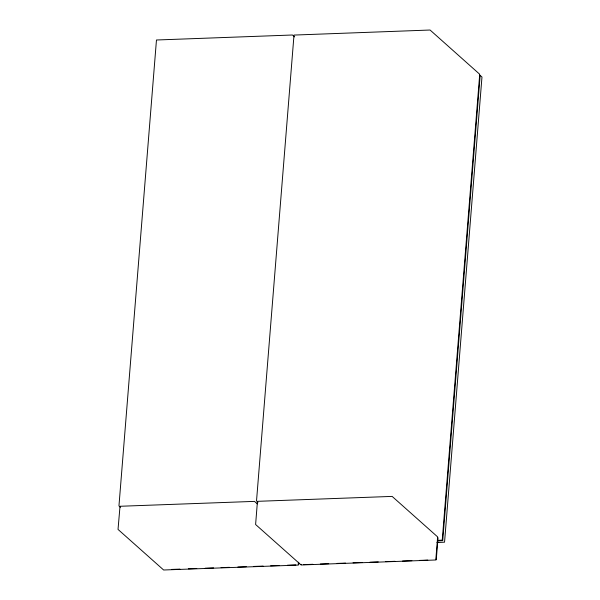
<?xml version="1.0" encoding="UTF-8"?>
<svg xmlns="http://www.w3.org/2000/svg" width="600" height="600" viewBox="0 0 600 600"><rect width="100%" height="100%" fill="white"/><g stroke="black" fill="none" stroke-linecap="round" stroke-linejoin="round"><path stroke-width="0.9" d="M298.455 562.222L298.17 565.088L163.635 570L118.028 529.418L120.015 506.272L254.475 501.382L257.37 503.888M298.868 562.905L298.642 564.803M436.245 559.793L438.037 537.877L437.64 537.472M437.423 540.412L442.237 540.112L479.722 74.265L430.072 30.023L294 35.07L256.522 500.91L257.985 502.298M437.933 540.93L442.732 540.63L480.127 75.802L479.362 75.075M436.92 542.565L444.555 542.168L481.972 77.047L480.368 75.578M171.54 569.423L179.947 569.115M188.363 568.808L196.77 568.507M205.185 568.2L213.593 567.893M221.07 567.623L229.485 567.315M237.892 567.007L246.308 566.707M253.785 566.43L263.13 566.092M270.608 565.822L279.015 565.515M287.423 565.207L295.837 564.908M303.487 564.63L312.84 564.285M320.31 564.015L328.725 563.707M337.132 563.408L345.548 563.1M353.025 562.83L362.37 562.485M369.847 562.215L378.255 561.908M385.732 561.638L395.077 561.3M402.555 561.03L411.9 560.685M419.377 560.415L427.793 560.107M294.608 36.885L292.447 35.002L156.465 39.998L118.958 505.912L120.427 507.3M301.56 564.683L301.17 564.315M257.438 501.405L255.608 524.513L301.095 564.982L435.795 559.987L437.632 536.895L392.138 496.403L257.46 501.33"/></g></svg>
